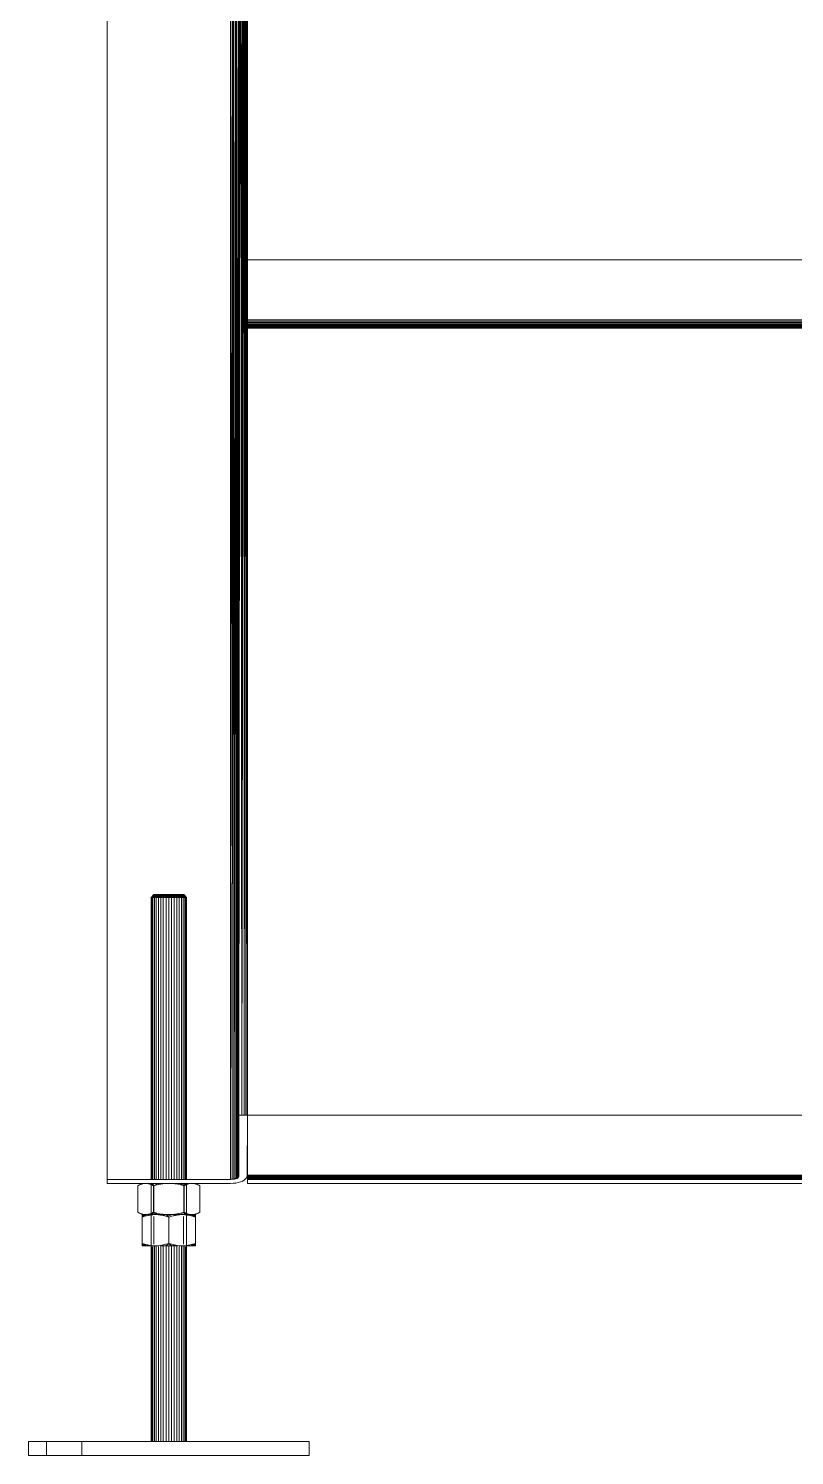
# Model space of a CAD drawing. Header units: centimetres. Extents: x -336 to 16318, y -437 to 1921.
# Drawn here: x 5108.6 to 5135.9, y 107.8 to 158.6 of the extents above; entities that cross this region are included whole.
import ezdxf

# ---------------------------------------------------------------- set-up
doc = ezdxf.new("R2010")
doc.units = ezdxf.units.CM
doc.layers.add('M-EQPM', color=7, linetype='Continuous', lineweight=9)

# ---------------------------------------------------------------- blocks, each defined once
blk = doc.blocks.new('EQ-05-028 - EQ-05-028_dwg_Agrupar_499-V65-Section 6')
at = {"layer": 'M-EQPM', "color": 136, "true_color": 0x007f7f}
for p, q in [((5115.928, 181.035), (5115.834, 117.601)), ((5115.834, 181.035), (5115.834, 117.601)), ((5115.928, 181.035), (5115.893, 117.604)), ((5115.928, 181.035), (5115.95, 117.613)), ((5116.02, 181.035), (5115.95, 117.613)), ((5116.02, 181.035), (5116.002, 117.627)), ((5116.02, 181.035), (5116.046, 117.644)), ((5116.02, 181.035), (5116.083, 117.666)), ((5116.02, 181.035), (5116.111, 117.691)), ((5116.02, 181.035), (5116.128, 117.719)), ((5116.02, 181.035), (5116.13, 119.895)), ((5116.134, 119.895), (5116.107, 181.035)), ((5116.134, 181.035), (5116.134, 119.895)), ((5116.134, 119.895), (5116.187, 181.035)), ((5116.236, 119.895), (5116.187, 181.035)), ((5116.236, 119.895), (5116.32, 181.035)), ((5116.236, 119.895), (5116.258, 181.035)), ((5116.32, 119.895), (5116.32, 181.035)), ((5116.32, 119.895), (5116.369, 181.035)), ((5116.421, 119.895), (5116.369, 181.035)), ((5116.382, 119.895), (5116.369, 181.035)), ((5116.421, 119.895), (5116.405, 181.035)), ((5116.432, 150.391), (5116.405, 181.035)), ((5116.434, 150.391), (5116.427, 181.035)), ((5116.434, 150.391), (5116.427, 181.035)), ((5111.434, 179.571), (5111.434, 117.601)), ((5111.434, 117.601), (5111.434, 179.571)), ((5116.434, 148.098), (5116.434, 170.708)), ((5116.434, 170.404), (5116.434, 150.391)), ((5116.434, 170.404), (5116.434, 150.391)), ((5155.434, 150.391), (5116.434, 150.391)), ((5116.434, 148.244), (5116.434, 150.391)), ((5116.434, 148.199), (5116.434, 148.244)), ((5155.434, 148.244), (5116.434, 148.244)), ((5116.434, 148.154), (5116.434, 148.199)), ((5155.434, 148.199), (5116.434, 148.199)), ((5116.434, 148.112), (5116.434, 148.154)), ((5155.434, 148.154), (5116.434, 148.154)), ((5116.434, 148.126), (5116.434, 148.141)), ((5116.434, 148.114), (5116.434, 148.126)), ((5116.434, 148.105), (5116.434, 148.114)), ((5116.434, 148.072), (5116.434, 148.112)), ((5155.434, 148.112), (5116.434, 148.112)), ((5116.434, 148.1), (5116.434, 148.105)), ((5116.434, 148.098), (5116.434, 148.1)), ((5155.434, 148.098), (5116.434, 148.098)), ((5116.434, 148.098), (5116.434, 147.952)), ((5116.434, 148.037), (5116.434, 148.072)), ((5155.434, 148.072), (5116.434, 148.072)), ((5116.421, 119.895), (5116.434, 147.952)), ((5116.421, 119.895), (5116.434, 147.952)), ((5116.434, 148.008), (5116.434, 148.037)), ((5155.434, 148.037), (5116.434, 148.037)), ((5116.434, 147.984), (5116.434, 148.008)), ((5155.434, 148.008), (5116.434, 148.008)), ((5116.434, 147.966), (5116.434, 147.984)), ((5155.434, 147.984), (5116.434, 147.984)), ((5116.434, 147.955), (5116.434, 147.966)), ((5155.434, 147.966), (5116.434, 147.966)), ((5116.434, 147.955), (5116.434, 147.952)), ((5155.434, 147.955), (5116.434, 147.955)), ((5155.434, 147.952), (5116.434, 147.952)), ((5116.434, 119.895), (5116.434, 147.952)), ((5116.434, 119.895), (5116.434, 147.952)), ((5116.434, 147.952), (5116.434, 119.895)), ((5116.134, 119.895), (5116.434, 119.895)), ((5116.134, 119.895), (5116.134, 117.748)), ((5116.434, 119.895), (5116.134, 119.895)), ((5155.434, 119.895), (5116.434, 119.895)), ((5116.434, 119.895), (5116.434, 117.748)), ((5116.434, 119.895), (5116.434, 117.748)), ((5155.434, 119.895), (5116.434, 119.895)), ((5116.434, 119.895), (5116.434, 117.748)), ((5111.434, 117.601), (5111.434, 117.455)), ((5111.434, 117.601), (5115.834, 117.601)), ((5115.834, 117.601), (5111.434, 117.601)), ((5111.434, 117.455), (5111.434, 117.601)), ((5115.834, 117.601), (5115.927, 117.609)), ((5115.834, 117.601), (5115.893, 117.604)), ((5115.834, 117.601), (5115.881, 117.603)), ((5115.834, 117.601), (5115.881, 117.603)), ((5115.834, 117.603), (5115.834, 117.601)), ((5115.927, 117.609), (5115.881, 117.603)), ((5115.893, 117.604), (5115.97, 117.617)), ((5115.893, 117.604), (5115.95, 117.613)), ((5115.893, 117.604), (5115.927, 117.609)), ((5115.97, 117.617), (5115.927, 117.609)), ((5115.95, 117.613), (5116.002, 117.627)), ((5115.95, 117.613), (5115.97, 117.617)), ((5116.011, 117.629), (5115.97, 117.617)), ((5116.002, 117.627), (5115.97, 117.617)), ((5116.002, 117.627), (5116.046, 117.644)), ((5116.002, 117.627), (5116.046, 117.644)), ((5116.002, 117.627), (5116.011, 117.629)), ((5116.046, 117.644), (5116.011, 117.629)), ((5116.046, 117.644), (5116.102, 117.681)), ((5116.046, 117.644), (5116.083, 117.666)), ((5116.046, 117.644), (5116.077, 117.662)), ((5116.077, 117.662), (5116.046, 117.644)), ((5116.102, 117.681), (5116.077, 117.662)), ((5116.083, 117.666), (5116.12, 117.703)), ((5116.083, 117.666), (5116.111, 117.691)), ((5116.083, 117.666), (5116.102, 117.681)), ((5116.12, 117.703), (5116.102, 117.681)), ((5116.111, 117.691), (5116.128, 117.719)), ((5116.111, 117.691), (5116.12, 117.703)), ((5116.131, 117.725), (5116.12, 117.703)), ((5116.12, 117.703), (5116.131, 117.725)), ((5116.128, 117.719), (5116.12, 117.703)), ((5116.131, 117.725), (5116.134, 117.748)), ((5116.134, 117.725), (5116.134, 117.748)), ((5116.258, 117.541), (5116.187, 117.511)), ((5116.258, 117.541), (5116.187, 117.511)), ((5116.32, 117.576), (5116.258, 117.541)), ((5116.258, 117.541), (5116.32, 117.576)), ((5116.369, 117.615), (5116.32, 117.576)), ((5116.369, 117.615), (5116.32, 117.576)), ((5116.405, 117.657), (5116.369, 117.615)), ((5116.369, 117.615), (5116.405, 117.657)), ((5116.434, 117.748), (5116.405, 117.657)), ((5116.427, 117.702), (5116.405, 117.657)), ((5116.427, 117.702), (5116.405, 117.657)), ((5116.434, 117.748), (5116.415, 117.689)), ((5116.434, 117.748), (5116.427, 117.702)), ((5116.434, 117.748), (5116.427, 117.702)), ((5116.427, 117.721), (5116.427, 117.748)), ((5116.434, 117.725), (5116.434, 117.748)), ((5155.434, 117.748), (5116.434, 117.748)), ((5116.434, 117.657), (5116.434, 117.748)), ((5116.434, 117.703), (5116.434, 117.725)), ((5155.434, 117.725), (5116.434, 117.725)), ((5116.434, 117.681), (5116.434, 117.703)), ((5155.434, 117.703), (5116.434, 117.703)), ((5116.434, 117.662), (5116.434, 117.681)), ((5155.434, 117.681), (5116.434, 117.681)), ((5116.434, 117.644), (5116.434, 117.662)), ((5155.434, 117.662), (5116.434, 117.662)), ((5116.434, 117.629), (5116.434, 117.644)), ((5155.434, 117.644), (5116.434, 117.644)), ((5116.434, 117.617), (5116.434, 117.629)), ((5155.434, 117.629), (5116.434, 117.629)), ((5116.434, 117.609), (5116.434, 117.617)), ((5155.434, 117.617), (5116.434, 117.617)), ((5116.434, 117.603), (5116.434, 117.609)), ((5155.434, 117.609), (5116.434, 117.609)), ((5116.434, 117.601), (5116.434, 117.603)), ((5116.434, 117.603), (5116.434, 117.601)), ((5155.434, 117.601), (5116.434, 117.601)), ((5116.434, 117.455), (5116.434, 117.601)), ((5155.434, 117.601), (5116.434, 117.601)), ((5111.434, 117.455), (5115.834, 117.455)), ((5115.834, 117.455), (5111.434, 117.455)), ((5115.928, 117.459), (5115.834, 117.455)), ((5115.834, 117.455), (5115.928, 117.459)), ((5116.02, 117.469), (5115.928, 117.459)), ((5116.02, 117.469), (5115.928, 117.459)), ((5116.107, 117.487), (5116.02, 117.469)), ((5116.187, 117.511), (5116.107, 117.487)), ((5155.434, 117.455), (5116.434, 117.455))]:
    blk.add_line(p, q, dxfattribs=at)
at = {"layer": 'M-EQPM', "color": 136, "true_color": 0x007f7f, "flags": 128}
for points in [[(5111.434, 117.601), (5111.434, 179.571), (5114.434, 181.035), (5115.834, 181.035), (5115.928, 181.035), (5115.95, 117.613), (5116.002, 117.627), (5116.02, 181.035), (5115.95, 117.613), (5116.02, 181.035), (5116.107, 181.035), (5116.187, 181.035), (5116.236, 119.895), (5116.258, 181.035), (5116.236, 119.895), (5116.32, 181.035), (5116.236, 119.895)], [(5116.128, 117.719), (5116.02, 181.035), (5116.128, 117.719), (5116.111, 117.691), (5116.02, 181.035), (5116.111, 117.691), (5116.083, 117.666), (5116.02, 181.035), (5116.083, 117.666), (5116.046, 117.644), (5116.02, 181.035), (5116.046, 117.644), (5116.002, 117.627), (5116.02, 181.035), (5115.928, 181.035), (5115.95, 117.613), (5115.893, 117.604), (5115.928, 181.035), (5115.893, 117.604), (5115.834, 117.601), (5115.928, 181.035), (5115.834, 117.601), (5115.834, 181.035), (5115.834, 117.601)], [(5116.32, 119.895), (5116.32, 181.035), (5116.258, 181.035), (5116.187, 181.035), (5116.236, 119.895)], [(5116.32, 119.895), (5116.32, 181.035), (5116.369, 181.035), (5116.32, 119.895), (5116.369, 181.035), (5116.382, 119.895)], [(5116.434, 150.391), (5116.427, 181.035), (5116.405, 181.035), (5116.369, 181.035), (5116.382, 119.895)], [(5116.421, 119.895), (5116.369, 181.035), (5116.421, 119.895), (5116.405, 181.035), (5116.432, 150.391)], [(5116.434, 147.952), (5116.421, 119.895), (5116.405, 181.035), (5116.432, 150.391)], [(5116.434, 150.391), (5116.434, 148.244), (5116.434, 148.199), (5116.434, 148.154), (5116.434, 148.112), (5116.434, 148.072), (5116.434, 148.037), (5116.434, 148.008), (5116.434, 147.984), (5116.434, 147.966), (5116.434, 147.955), (5116.434, 147.952)], [(5116.434, 150.391), (5155.434, 150.391), (5155.434, 148.244), (5116.434, 148.244), (5116.434, 148.199), (5116.434, 148.154), (5155.434, 148.154), (5155.434, 148.199), (5116.434, 148.199), (5155.434, 148.199)], [(5155.434, 148.199), (5155.434, 148.244), (5116.434, 148.244), (5116.434, 150.391), (5155.434, 150.391)], [(5116.434, 147.952), (5116.434, 147.955), (5116.434, 147.966), (5155.434, 147.966), (5155.434, 147.955)], [(5155.434, 147.955), (5116.434, 147.955), (5155.434, 147.955), (5155.434, 147.952)], [(5115.834, 117.601), (5115.834, 117.609), (5115.881, 117.603), (5115.881, 117.601), (5115.881, 117.609), (5115.881, 117.604), (5115.881, 117.609), (5115.97, 117.617), (5115.97, 117.604), (5115.95, 117.613), (5115.95, 117.617), (5116.011, 117.629), (5116.046, 117.644), (5116.077, 117.662), (5116.102, 117.681), (5116.12, 117.703), (5116.131, 117.725), (5116.134, 117.748), (5116.134, 119.895), (5116.134, 117.748)], [(5116.434, 117.748), (5116.427, 117.702), (5116.434, 117.748), (5116.434, 119.895), (5116.134, 119.895)], [(5116.405, 117.657), (5116.427, 117.702), (5116.427, 117.748), (5116.434, 119.895)], [(5155.434, 117.748), (5116.434, 117.748), (5116.434, 119.895), (5155.434, 119.895)], [(5155.434, 117.748), (5155.434, 119.895), (5155.434, 117.748), (5155.434, 117.725), (5155.434, 117.703), (5116.434, 117.703), (5116.434, 117.681), (5155.434, 117.681), (5116.434, 117.681), (5116.434, 117.662), (5155.434, 117.662), (5116.434, 117.662), (5116.434, 117.644), (5155.434, 117.644), (5155.434, 117.629), (5155.434, 117.617), (5116.434, 117.617), (5116.434, 117.609), (5155.434, 117.609), (5155.434, 117.603)], [(5116.405, 117.657), (5116.369, 117.615), (5116.32, 117.576), (5116.258, 117.541), (5116.187, 117.511), (5116.107, 117.487), (5116.02, 117.469), (5115.928, 117.459), (5115.834, 117.455), (5111.434, 117.455), (5111.434, 117.601), (5115.834, 117.601)], [(5116.077, 117.644), (5116.077, 117.627), (5115.95, 117.613), (5115.95, 117.617), (5115.95, 117.604), (5115.834, 117.601)], [(5116.046, 117.644), (5116.002, 117.627), (5116.002, 117.617), (5116.011, 117.629), (5116.011, 117.627), (5116.011, 117.644), (5116.011, 117.629), (5116.011, 117.627), (5116.011, 117.617), (5115.927, 117.609), (5115.881, 117.603), (5115.834, 117.601)], [(5116.134, 117.691), (5116.083, 117.666), (5116.083, 117.703), (5116.102, 117.681), (5116.102, 117.666), (5116.046, 117.644)], [(5116.046, 117.644), (5116.077, 117.662), (5116.077, 117.644), (5116.077, 117.681), (5116.077, 117.662), (5116.077, 117.644)], [(5116.128, 117.719), (5116.128, 117.725), (5116.12, 117.703), (5116.12, 117.719), (5116.111, 117.691), (5116.111, 117.703), (5116.111, 117.666), (5116.111, 117.681), (5116.111, 117.644)], [(5116.434, 117.601), (5116.434, 117.603), (5116.434, 117.609), (5116.434, 117.617), (5116.434, 117.629), (5116.434, 117.644), (5116.434, 117.662), (5116.434, 117.681), (5116.434, 117.703), (5116.434, 117.725), (5116.434, 117.748)], [(5116.434, 117.603), (5116.434, 117.609), (5155.434, 117.609), (5155.434, 117.617), (5116.434, 117.617), (5116.434, 117.629), (5155.434, 117.629), (5116.434, 117.629), (5116.434, 117.644), (5155.434, 117.644), (5155.434, 117.662), (5155.434, 117.681), (5155.434, 117.703), (5116.434, 117.703), (5116.434, 117.725), (5155.434, 117.725), (5116.434, 117.725), (5116.434, 117.748), (5155.434, 117.748)], [(5116.434, 117.455), (5155.434, 117.455), (5116.434, 117.455), (5116.434, 117.601)], [(5116.434, 117.455), (5116.434, 117.601), (5155.434, 117.601), (5155.434, 117.455)], [(5116.02, 117.469), (5116.107, 117.487), (5116.187, 117.511)]]:
    blk.add_lwpolyline(points, dxfattribs=at)
for points in [[(5116.13, 119.895), (5116.02, 181.035)], [(5116.134, 119.895), (5116.187, 181.035), (5116.134, 119.895), (5116.107, 181.035)], [(5155.434, 148.154), (5155.434, 148.112), (5116.434, 148.112), (5116.434, 148.154)], [(5155.434, 148.072), (5116.434, 148.072), (5155.434, 148.072), (5155.434, 148.037), (5116.434, 148.037), (5116.434, 148.072), (5116.434, 148.112), (5155.434, 148.112)], [(5155.434, 148.008), (5116.434, 148.008), (5155.434, 148.008), (5155.434, 147.984), (5116.434, 147.984), (5116.434, 148.008), (5116.434, 148.037), (5155.434, 148.037)], [(5155.434, 147.984), (5155.434, 147.966), (5116.434, 147.966), (5116.434, 147.984)]]:
    blk.add_lwpolyline(points, close=True, dxfattribs=at)
blk = doc.blocks.new('EQ-05-028 - EQ-05-028_dwg_Agrupar_724-1577056-Section 6')
at = {"layer": 'M-EQPM', "color": 136, "true_color": 0x007f7f}
for p, q in [((5468.435, 127.755), (5468.328, 127.655)), ((5468.328, 127.655), (5468.428, 127.755)), ((5468.454, 127.755), (5468.336, 127.655)), ((5468.336, 127.655), (5468.435, 127.755)), ((5468.428, 127.755), (5468.336, 127.655)), ((5468.336, 127.655), (5468.435, 127.755)), ((5468.487, 127.755), (5468.359, 127.655)), ((5468.359, 127.655), (5468.454, 127.755)), ((5468.435, 127.755), (5468.359, 127.655)), ((5468.359, 127.655), (5468.454, 127.755)), ((5468.53, 127.755), (5468.397, 127.655)), ((5468.397, 127.655), (5468.487, 127.755)), ((5468.454, 127.755), (5468.397, 127.655)), ((5468.397, 127.655), (5468.487, 127.755)), ((5468.435, 127.755), (5468.428, 127.755)), ((5468.428, 127.755), (5468.435, 127.755)), ((5468.454, 127.755), (5468.435, 127.755)), ((5468.435, 127.755), (5468.454, 127.755)), ((5468.585, 127.755), (5468.45, 127.655)), ((5468.45, 127.655), (5468.53, 127.755)), ((5468.487, 127.755), (5468.45, 127.655)), ((5468.45, 127.655), (5468.53, 127.755)), ((5468.487, 127.755), (5468.454, 127.755)), ((5468.454, 127.755), (5468.487, 127.755)), ((5468.53, 127.755), (5468.487, 127.755)), ((5468.487, 127.755), (5468.53, 127.755)), ((5468.649, 127.755), (5468.514, 127.655)), ((5468.514, 127.655), (5468.585, 127.755)), ((5468.53, 127.755), (5468.514, 127.655)), ((5468.514, 127.655), (5468.585, 127.755)), ((5468.585, 127.755), (5468.53, 127.755)), ((5468.53, 127.755), (5468.585, 127.755)), ((5468.649, 127.755), (5468.585, 127.755)), ((5468.585, 127.755), (5468.59, 127.655)), ((5468.585, 127.755), (5468.649, 127.755)), ((5468.72, 127.755), (5468.59, 127.655)), ((5468.59, 127.655), (5468.649, 127.755)), ((5468.59, 127.655), (5468.649, 127.755)), ((5468.72, 127.755), (5468.649, 127.755)), ((5468.649, 127.755), (5468.675, 127.655)), ((5468.649, 127.755), (5468.72, 127.755)), ((5468.798, 127.755), (5468.675, 127.655)), ((5468.675, 127.655), (5468.72, 127.755)), ((5468.675, 127.655), (5468.72, 127.755)), ((5468.798, 127.755), (5468.72, 127.755)), ((5468.72, 127.755), (5468.767, 127.655)), ((5468.72, 127.755), (5468.798, 127.755)), ((5468.88, 127.755), (5468.767, 127.655)), ((5468.767, 127.655), (5468.798, 127.755)), ((5468.767, 127.655), (5468.798, 127.755)), ((5468.88, 127.755), (5468.798, 127.755)), ((5468.798, 127.755), (5468.864, 127.655)), ((5468.798, 127.755), (5468.88, 127.755)), ((5468.963, 127.755), (5468.864, 127.655)), ((5468.864, 127.655), (5468.88, 127.755)), ((5468.864, 127.655), (5468.88, 127.755)), ((5468.963, 127.755), (5468.88, 127.755)), ((5468.963, 127.655), (5468.88, 127.755)), ((5468.88, 127.755), (5468.963, 127.755)), ((5469.047, 127.755), (5468.963, 127.655)), ((5469.047, 127.755), (5468.963, 127.755)), ((5468.963, 127.655), (5468.963, 127.755)), ((5468.963, 127.655), (5468.963, 127.755)), ((5469.063, 127.655), (5468.963, 127.755)), ((5468.963, 127.755), (5469.047, 127.755)), ((5469.063, 127.655), (5469.047, 127.755)), ((5469.129, 127.755), (5469.047, 127.755)), ((5469.063, 127.655), (5469.047, 127.755)), ((5469.047, 127.755), (5469.159, 127.655)), ((5469.047, 127.755), (5469.129, 127.755)), ((5469.063, 127.655), (5469.129, 127.755)), ((5469.159, 127.655), (5469.129, 127.755)), ((5469.206, 127.755), (5469.129, 127.755)), ((5469.159, 127.655), (5469.129, 127.755)), ((5469.129, 127.755), (5469.252, 127.655)), ((5469.129, 127.755), (5469.206, 127.755)), ((5469.159, 127.655), (5469.206, 127.755)), ((5469.252, 127.655), (5469.206, 127.755)), ((5469.278, 127.755), (5469.206, 127.755)), ((5469.252, 127.655), (5469.206, 127.755)), ((5469.206, 127.755), (5469.336, 127.655)), ((5469.206, 127.755), (5469.278, 127.755)), ((5469.252, 127.655), (5469.278, 127.755)), ((5469.336, 127.655), (5469.278, 127.755)), ((5469.342, 127.755), (5469.278, 127.755)), ((5469.336, 127.655), (5469.278, 127.755)), ((5469.278, 127.755), (5469.412, 127.655)), ((5469.278, 127.755), (5469.492, 127.755)), ((5469.336, 127.655), (5469.342, 127.755)), ((5469.412, 127.655), (5469.342, 127.755)), ((5469.396, 127.755), (5469.342, 127.755)), ((5469.412, 127.655), (5469.342, 127.755)), ((5469.477, 127.655), (5469.342, 127.755)), ((5469.342, 127.755), (5469.412, 127.655)), ((5469.396, 127.755), (5469.342, 127.755)), ((5469.477, 127.655), (5469.396, 127.755)), ((5469.412, 127.655), (5469.396, 127.755)), ((5469.396, 127.755), (5469.492, 127.755)), ((5469.477, 127.655), (5469.396, 127.755)), ((5469.529, 127.655), (5469.396, 127.755)), ((5469.396, 127.755), (5469.477, 127.655)), ((5469.529, 127.655), (5469.44, 127.755)), ((5469.477, 127.655), (5469.44, 127.755)), ((5469.529, 127.655), (5469.44, 127.755)), ((5469.567, 127.655), (5469.44, 127.755)), ((5469.44, 127.755), (5469.529, 127.655)), ((5469.567, 127.655), (5469.472, 127.755)), ((5469.529, 127.655), (5469.472, 127.755)), ((5469.567, 127.655), (5469.472, 127.755)), ((5469.59, 127.655), (5469.472, 127.755)), ((5469.472, 127.755), (5469.567, 127.655)), ((5469.59, 127.655), (5469.492, 127.755)), ((5469.598, 127.655), (5469.492, 127.755)), ((5469.567, 127.655), (5469.492, 127.755)), ((5469.59, 127.655), (5469.492, 127.755)), ((5469.492, 127.755), (5469.59, 127.655)), ((5469.498, 127.755), (5469.59, 127.655)), ((5469.498, 127.755), (5469.598, 127.655)), ((5468.328, 127.655), (5468.328, 117.601)), ((5468.336, 127.655), (5468.328, 127.655)), ((5468.328, 127.655), (5468.336, 127.655)), ((5468.328, 127.655), (5468.328, 117.601)), ((5468.359, 127.655), (5468.336, 127.655)), ((5468.336, 127.655), (5468.336, 117.601)), ((5468.397, 127.655), (5468.359, 127.655)), ((5468.359, 127.655), (5468.359, 117.601)), ((5468.45, 127.655), (5468.397, 127.655)), ((5468.397, 127.655), (5468.397, 117.601)), ((5468.514, 127.655), (5468.45, 127.655)), ((5468.45, 127.655), (5468.45, 117.601)), ((5468.59, 127.655), (5468.514, 127.655)), ((5468.514, 127.655), (5468.514, 117.601)), ((5468.675, 127.655), (5468.59, 127.655)), ((5468.59, 127.655), (5468.59, 117.601)), ((5468.767, 127.655), (5468.675, 127.655)), ((5468.675, 127.655), (5468.675, 117.601)), ((5468.864, 127.655), (5468.767, 127.655)), ((5468.767, 127.655), (5468.767, 117.601)), ((5468.963, 127.655), (5468.864, 127.655)), ((5468.864, 127.655), (5468.864, 117.601)), ((5469.063, 127.655), (5468.963, 127.655)), ((5468.963, 127.655), (5468.963, 117.601)), ((5469.159, 127.655), (5469.063, 127.655)), ((5469.063, 127.655), (5469.063, 117.601)), ((5469.252, 127.655), (5469.159, 127.655)), ((5469.159, 127.655), (5469.159, 117.601)), ((5469.336, 127.655), (5469.252, 127.655)), ((5469.252, 127.655), (5469.252, 117.601)), ((5469.412, 127.655), (5469.336, 127.655)), ((5469.336, 127.655), (5469.336, 117.601)), ((5469.477, 127.655), (5469.412, 127.655)), ((5469.412, 127.655), (5469.412, 117.601)), ((5469.529, 127.655), (5469.477, 127.655)), ((5469.477, 127.655), (5469.477, 117.601)), ((5469.567, 127.655), (5469.529, 127.655)), ((5469.529, 127.655), (5469.529, 117.601)), ((5469.59, 127.655), (5469.567, 127.655)), ((5469.567, 127.655), (5469.567, 117.601)), ((5469.59, 127.655), (5469.598, 127.655)), ((5469.59, 127.655), (5469.59, 117.601)), ((5469.598, 127.655), (5469.598, 117.601)), ((5469.598, 127.655), (5469.598, 117.601)), ((5469.598, 117.601), (5469.598, 127.655)), ((5468.328, 117.455), (5468.328, 108.255)), ((5469.598, 117.455), (5469.598, 108.255)), ((5468.328, 115.202), (5468.328, 108.255)), ((5468.328, 115.202), (5468.328, 108.255)), ((5468.336, 115.202), (5468.336, 108.255)), ((5468.336, 108.255), (5468.336, 115.202)), ((5468.336, 115.202), (5468.336, 108.255)), ((5468.359, 115.202), (5468.359, 108.255)), ((5468.359, 108.255), (5468.359, 115.202)), ((5468.359, 115.202), (5468.359, 108.255)), ((5468.397, 115.202), (5468.397, 108.255)), ((5468.397, 115.202), (5468.397, 108.255)), ((5468.397, 108.255), (5468.397, 115.202)), ((5468.45, 115.202), (5468.45, 108.255)), ((5468.45, 108.255), (5468.45, 115.202)), ((5468.45, 115.202), (5468.45, 108.255)), ((5468.514, 115.202), (5468.514, 108.255)), ((5468.514, 115.202), (5468.514, 108.255)), ((5468.514, 108.255), (5468.514, 115.202)), ((5468.59, 115.202), (5468.59, 108.255)), ((5468.59, 108.255), (5468.59, 115.202)), ((5468.59, 115.202), (5468.59, 108.255)), ((5468.675, 115.202), (5468.675, 108.255)), ((5468.675, 108.255), (5468.675, 115.202)), ((5468.675, 115.202), (5468.675, 108.255)), ((5468.767, 115.202), (5468.767, 108.255)), ((5468.767, 115.202), (5468.767, 108.255)), ((5468.767, 108.255), (5468.767, 115.202)), ((5468.864, 115.202), (5468.864, 108.255)), ((5468.864, 108.255), (5468.864, 115.202)), ((5468.864, 115.202), (5468.864, 108.255)), ((5468.963, 115.202), (5468.963, 108.255)), ((5468.963, 115.202), (5468.963, 108.255)), ((5468.963, 108.255), (5468.963, 115.202)), ((5469.063, 115.202), (5469.063, 108.255)), ((5469.063, 108.255), (5469.063, 115.202)), ((5469.063, 115.202), (5469.063, 108.255)), ((5469.159, 115.202), (5469.159, 108.255)), ((5469.159, 108.255), (5469.159, 115.202)), ((5469.159, 115.202), (5469.159, 108.255)), ((5469.252, 115.202), (5469.252, 108.255)), ((5469.252, 115.202), (5469.252, 108.255)), ((5469.252, 108.255), (5469.252, 115.202)), ((5469.336, 115.202), (5469.336, 108.255)), ((5469.336, 108.255), (5469.336, 115.202)), ((5469.336, 115.202), (5469.336, 108.255)), ((5469.412, 115.202), (5469.412, 108.255)), ((5469.412, 115.202), (5469.412, 108.255)), ((5469.412, 108.255), (5469.412, 115.202)), ((5469.477, 115.202), (5469.477, 108.255)), ((5469.477, 108.255), (5469.477, 115.202)), ((5469.477, 115.202), (5469.477, 108.255)), ((5469.529, 115.202), (5469.529, 108.255)), ((5469.529, 108.255), (5469.529, 115.202)), ((5469.529, 115.202), (5469.529, 108.255)), ((5469.567, 115.202), (5469.567, 108.255)), ((5469.567, 115.202), (5469.567, 108.255)), ((5469.567, 108.255), (5469.567, 115.202)), ((5469.59, 115.202), (5469.59, 108.255)), ((5469.59, 108.255), (5469.59, 115.202)), ((5469.59, 115.202), (5469.59, 108.255)), ((5469.598, 115.202), (5469.598, 108.255)), ((5469.598, 108.255), (5469.598, 115.202))]:
    blk.add_line(p, q, dxfattribs=at)
at = {"layer": 'M-EQPM', "color": 136, "true_color": 0x007f7f, "flags": 128}
for points in [[(5468.328, 127.655), (5468.336, 127.655), (5468.359, 127.655), (5468.397, 127.655), (5468.45, 127.655), (5468.514, 127.655), (5468.59, 127.655), (5468.675, 127.655), (5468.767, 127.655), (5468.864, 127.655), (5468.963, 127.655), (5469.063, 127.655), (5469.159, 127.655), (5469.252, 127.655), (5469.336, 127.655), (5469.412, 127.655), (5469.477, 127.655), (5469.529, 127.655), (5469.567, 127.655), (5469.59, 127.655), (5469.598, 127.655), (5469.498, 127.755)], [(5468.435, 127.755), (5468.428, 127.755), (5468.328, 127.655), (5468.328, 117.601)], [(5468.428, 127.755), (5468.435, 127.755), (5468.336, 127.655), (5468.359, 127.655)], [(5468.454, 127.755), (5468.435, 127.755), (5468.336, 127.655)], [(5468.435, 127.755), (5468.454, 127.755), (5468.359, 127.655), (5468.397, 127.655)], [(5468.487, 127.755), (5468.454, 127.755), (5468.359, 127.655)], [(5468.454, 127.755), (5468.487, 127.755), (5468.397, 127.655), (5468.397, 117.601)], [(5468.53, 127.755), (5468.487, 127.755), (5468.397, 127.655)], [(5468.487, 127.755), (5468.53, 127.755), (5468.45, 127.655), (5468.514, 127.655)], [(5468.585, 127.755), (5468.53, 127.755), (5468.45, 127.655)], [(5468.53, 127.755), (5468.585, 127.755), (5468.514, 127.655), (5468.514, 117.601)], [(5468.649, 127.755), (5468.585, 127.755), (5468.514, 127.655)], [(5468.585, 127.755), (5468.649, 127.755), (5468.59, 127.655), (5468.675, 127.655)], [(5468.72, 127.755), (5468.649, 127.755), (5468.59, 127.655)], [(5468.649, 127.755), (5468.72, 127.755), (5468.675, 127.655), (5468.767, 127.655)], [(5468.798, 127.755), (5468.72, 127.755), (5468.675, 127.655)], [(5468.72, 127.755), (5468.798, 127.755), (5468.767, 127.655), (5468.767, 117.601)], [(5468.88, 127.755), (5468.798, 127.755), (5468.767, 127.655)], [(5468.798, 127.755), (5468.88, 127.755), (5468.864, 127.655), (5468.963, 127.655)], [(5468.963, 127.755), (5468.88, 127.755), (5468.864, 127.655)], [(5468.88, 127.755), (5468.963, 127.755), (5468.963, 127.655), (5468.963, 117.601)], [(5468.963, 127.755), (5469.047, 127.755), (5469.063, 127.655), (5469.159, 127.655)], [(5469.047, 127.755), (5468.963, 127.755), (5468.963, 127.655)], [(5469.047, 127.755), (5469.129, 127.755), (5469.159, 127.655), (5469.252, 127.655)], [(5469.129, 127.755), (5469.047, 127.755), (5469.063, 127.655)], [(5469.129, 127.755), (5469.206, 127.755), (5469.252, 127.655), (5469.252, 117.601)], [(5469.206, 127.755), (5469.129, 127.755), (5469.159, 127.655)], [(5469.206, 127.755), (5469.278, 127.755), (5469.336, 127.655), (5469.412, 127.655)], [(5469.278, 127.755), (5469.206, 127.755), (5469.252, 127.655)], [(5469.336, 127.655), (5469.278, 127.755), (5469.342, 127.755), (5469.396, 127.755), (5469.44, 127.755), (5469.472, 127.755), (5469.492, 127.755), (5469.498, 127.755), (5469.492, 127.755), (5469.472, 127.755), (5469.44, 127.755), (5469.396, 127.755), (5469.477, 127.655), (5469.529, 127.655)], [(5469.278, 127.755), (5469.342, 127.755), (5469.412, 127.655), (5469.412, 117.601)], [(5469.44, 127.755), (5469.529, 127.655), (5469.567, 127.655)], [(5469.472, 127.755), (5469.567, 127.655), (5469.567, 117.601)], [(5469.492, 127.755), (5469.59, 127.655), (5469.598, 127.655)], [(5468.397, 117.601), (5468.397, 127.655), (5468.45, 127.655)], [(5468.514, 117.601), (5468.514, 127.655), (5468.59, 127.655)], [(5468.767, 117.601), (5468.767, 127.655), (5468.864, 127.655)], [(5468.963, 117.601), (5468.963, 127.655), (5469.063, 127.655)], [(5469.252, 117.601), (5469.252, 127.655), (5469.336, 127.655)], [(5469.412, 117.601), (5469.412, 127.655), (5469.477, 127.655)], [(5469.567, 117.601), (5469.567, 127.655), (5469.59, 127.655)]]:
    blk.add_lwpolyline(points, dxfattribs=at)
for points in [[(5468.336, 117.601), (5468.336, 127.655)], [(5468.359, 117.601), (5468.359, 127.655)], [(5468.45, 117.601), (5468.45, 127.655)], [(5468.59, 117.601), (5468.59, 127.655)], [(5468.675, 117.601), (5468.675, 127.655)], [(5468.864, 117.601), (5468.864, 127.655)], [(5469.063, 117.601), (5469.063, 127.655)], [(5469.159, 117.601), (5469.159, 127.655)], [(5469.336, 117.601), (5469.336, 127.655)], [(5469.477, 117.601), (5469.477, 127.655)], [(5469.529, 117.601), (5469.529, 127.655)], [(5469.59, 117.601), (5469.59, 127.655)]]:
    blk.add_lwpolyline(points, close=True, dxfattribs=at)
blk = doc.blocks.new('EQ-05-028 - EQ-05-028_dwg_Agrupar_725-V66-Section 6')
at = {"layer": 'M-EQPM', "color": 136, "true_color": 0x007f7f}
for p, q in [((5112.687, 117.455), (5112.534, 117.37)), ((5112.682, 117.455), (5112.534, 117.37)), ((5112.534, 117.37), (5112.594, 117.401)), ((5112.534, 117.37), (5112.594, 117.401)), ((5112.534, 117.37), (5112.534, 116.428)), ((5112.682, 117.455), (5112.594, 117.401)), ((5112.594, 117.401), (5112.704, 117.442)), ((5112.594, 117.401), (5112.65, 117.425)), ((5112.65, 117.425), (5112.594, 117.401)), ((5112.65, 117.425), (5112.704, 117.442)), ((5112.687, 117.455), (5112.682, 117.455)), ((5112.704, 117.442), (5112.757, 117.452)), ((5112.704, 117.442), (5112.757, 117.452)), ((5112.704, 117.442), (5112.757, 117.452)), ((5112.915, 117.442), (5112.862, 117.452)), ((5112.915, 117.442), (5112.862, 117.452)), ((5112.915, 117.442), (5112.862, 117.452)), ((5112.969, 117.425), (5112.915, 117.442)), ((5113.025, 117.401), (5112.915, 117.442)), ((5113.025, 117.401), (5112.969, 117.425)), ((5112.969, 117.425), (5113.025, 117.401)), ((5113.084, 117.37), (5113.025, 117.401)), ((5113.074, 117.455), (5113.084, 117.37)), ((5113.247, 117.455), (5113.084, 117.37)), ((5113.084, 117.37), (5113.247, 117.455)), ((5113.084, 117.37), (5113.203, 117.401)), ((5113.203, 117.401), (5113.084, 117.37)), ((5113.084, 117.37), (5113.084, 116.428)), ((5113.105, 116.404), (5113.105, 117.394)), ((5113.203, 117.401), (5113.423, 117.442)), ((5113.203, 117.401), (5113.315, 117.425)), ((5113.423, 117.442), (5113.529, 117.452)), ((5113.529, 117.452), (5113.423, 117.442)), ((5113.74, 117.452), (5113.846, 117.442)), ((5113.846, 117.442), (5113.74, 117.452)), ((5113.846, 117.442), (5113.954, 117.425)), ((5113.846, 117.442), (5113.954, 117.425)), ((5113.954, 117.425), (5114.066, 117.401)), ((5113.954, 117.425), (5114.066, 117.401)), ((5114.022, 117.455), (5114.184, 117.37)), ((5114.022, 117.455), (5114.243, 117.401)), ((5114.184, 117.37), (5114.066, 117.401)), ((5114.184, 117.37), (5114.066, 117.401)), ((5114.164, 116.404), (5114.164, 117.394)), ((5114.184, 117.37), (5114.243, 117.401)), ((5114.184, 117.37), (5114.184, 116.428)), ((5114.194, 117.455), (5114.243, 117.401)), ((5114.243, 117.401), (5114.353, 117.442)), ((5114.243, 117.401), (5114.299, 117.425)), ((5114.342, 117.455), (5114.299, 117.425)), ((5114.299, 117.425), (5114.353, 117.442)), ((5114.353, 117.442), (5114.406, 117.452)), ((5114.353, 117.442), (5114.406, 117.452)), ((5114.353, 117.442), (5114.406, 117.452)), ((5114.565, 117.442), (5114.512, 117.452)), ((5114.565, 117.442), (5114.512, 117.452)), ((5114.565, 117.442), (5114.512, 117.452)), ((5114.675, 117.401), (5114.565, 117.442)), ((5114.619, 117.425), (5114.565, 117.442)), ((5114.582, 117.455), (5114.675, 117.401)), ((5114.582, 117.455), (5114.734, 117.37)), ((5114.582, 117.455), (5114.675, 117.401)), ((5114.675, 117.401), (5114.619, 117.425)), ((5114.734, 117.37), (5114.675, 117.401)), ((5114.734, 117.37), (5114.675, 117.401)), ((5114.734, 117.37), (5114.734, 116.428)), ((5112.687, 116.342), (5112.534, 116.428)), ((5112.534, 116.428), (5112.594, 116.396)), ((5112.682, 116.342), (5112.534, 116.428)), ((5112.534, 116.428), (5112.594, 116.396)), ((5112.682, 116.342), (5112.594, 116.396)), ((5112.594, 116.396), (5112.704, 116.356)), ((5112.65, 116.373), (5112.594, 116.396)), ((5112.704, 116.356), (5112.65, 116.373)), ((5112.687, 116.342), (5112.682, 116.342)), ((5112.682, 116.342), (5112.687, 116.342)), ((5112.728, 116.342), (5112.687, 116.342)), ((5112.687, 116.342), (5112.728, 116.342)), ((5112.757, 116.346), (5112.704, 116.356)), ((5112.757, 116.346), (5112.704, 116.356)), ((5112.809, 116.342), (5112.728, 116.342)), ((5112.728, 116.342), (5112.809, 116.342)), ((5112.809, 116.342), (5112.757, 116.346)), ((5112.809, 116.342), (5112.757, 116.346)), ((5112.809, 116.342), (5112.862, 116.346)), ((5112.809, 116.342), (5112.862, 116.346)), ((5112.926, 116.342), (5112.809, 116.342)), ((5112.809, 116.342), (5112.926, 116.342)), ((5112.862, 116.346), (5112.915, 116.356)), ((5112.862, 116.346), (5112.915, 116.356)), ((5113.025, 116.396), (5112.915, 116.356)), ((5112.915, 116.356), (5112.969, 116.373)), ((5113.067, 116.342), (5112.926, 116.342)), ((5112.926, 116.342), (5113.067, 116.342)), ((5112.969, 116.373), (5113.025, 116.396)), ((5113.084, 116.428), (5113.025, 116.396)), ((5113.074, 116.342), (5113.025, 116.396)), ((5113.247, 116.342), (5113.025, 116.396)), ((5113.074, 116.342), (5113.247, 116.342)), ((5113.247, 116.342), (5113.084, 116.428)), ((5113.084, 116.428), (5113.203, 116.396)), ((5113.203, 116.396), (5113.084, 116.428)), ((5113.203, 116.396), (5113.315, 116.373)), ((5113.249, 116.342), (5113.436, 116.342)), ((5113.249, 116.342), (5113.436, 116.342)), ((5113.315, 116.373), (5113.423, 116.356)), ((5113.346, 116.342), (5113.438, 116.342)), ((5113.438, 116.342), (5113.346, 116.342)), ((5113.423, 116.356), (5113.529, 116.346)), ((5113.423, 116.356), (5113.529, 116.346)), ((5113.634, 116.342), (5113.529, 116.346)), ((5113.634, 116.342), (5113.74, 116.346)), ((5113.74, 116.346), (5113.846, 116.356)), ((5113.74, 116.346), (5113.846, 116.356)), ((5113.923, 116.342), (5113.831, 116.342)), ((5113.923, 116.342), (5113.831, 116.342)), ((5114.019, 116.342), (5113.832, 116.342)), ((5113.832, 116.342), (5114.019, 116.342)), ((5114.066, 116.396), (5113.846, 116.356)), ((5114.194, 116.342), (5114.022, 116.342)), ((5114.066, 116.396), (5114.184, 116.428)), ((5114.184, 116.428), (5114.066, 116.396)), ((5114.194, 116.342), (5114.066, 116.396)), ((5114.194, 116.342), (5114.184, 116.428)), ((5114.184, 116.428), (5114.243, 116.396)), ((5114.202, 116.342), (5114.342, 116.342)), ((5114.342, 116.342), (5114.202, 116.342)), ((5114.243, 116.396), (5114.353, 116.356)), ((5114.299, 116.373), (5114.243, 116.396)), ((5114.299, 116.373), (5114.243, 116.396)), ((5114.353, 116.356), (5114.299, 116.373)), ((5114.342, 116.342), (5114.459, 116.342)), ((5114.459, 116.342), (5114.342, 116.342)), ((5114.406, 116.346), (5114.353, 116.356)), ((5114.406, 116.346), (5114.353, 116.356)), ((5114.459, 116.342), (5114.406, 116.346)), ((5114.459, 116.342), (5114.406, 116.346)), ((5114.459, 116.342), (5114.512, 116.346)), ((5114.459, 116.342), (5114.512, 116.346)), ((5114.459, 116.342), (5114.54, 116.342)), ((5114.54, 116.342), (5114.459, 116.342)), ((5114.512, 116.346), (5114.565, 116.356)), ((5114.512, 116.346), (5114.565, 116.356)), ((5114.54, 116.342), (5114.582, 116.342)), ((5114.582, 116.342), (5114.54, 116.342)), ((5114.565, 116.356), (5114.675, 116.396)), ((5114.565, 116.356), (5114.619, 116.373)), ((5114.582, 116.342), (5114.734, 116.428)), ((5114.582, 116.342), (5114.734, 116.428)), ((5114.619, 116.373), (5114.675, 116.396)), ((5114.734, 116.428), (5114.675, 116.396)), ((5114.734, 116.428), (5114.675, 116.396))]:
    blk.add_line(p, q, dxfattribs=at)
at = {"layer": 'M-EQPM', "color": 136, "true_color": 0x007f7f, "flags": 128}
for points in [[(5112.594, 117.401), (5112.534, 117.37), (5112.534, 116.428), (5112.682, 116.342), (5112.594, 116.396), (5112.534, 116.428), (5112.682, 116.342), (5112.687, 116.342), (5112.534, 116.428), (5112.534, 117.37), (5112.594, 117.401), (5112.687, 117.455), (5112.534, 117.37), (5112.682, 117.455), (5112.594, 117.401), (5112.534, 117.37), (5112.682, 117.455)], [(5112.65, 117.425), (5112.704, 117.442), (5112.687, 117.455), (5112.594, 117.401), (5112.65, 117.425), (5112.687, 117.455)], [(5112.687, 117.455), (5112.65, 117.425), (5112.728, 117.455), (5112.704, 117.442), (5112.65, 117.425)], [(5112.757, 117.452), (5112.704, 117.442), (5112.728, 117.455)], [(5112.862, 117.452), (5112.915, 117.442), (5112.926, 117.455)], [(5112.969, 117.425), (5112.915, 117.442), (5113.068, 117.455)], [(5113.074, 117.455), (5112.969, 117.425), (5112.926, 117.455), (5112.915, 117.442), (5112.969, 117.425), (5113.025, 117.401)], [(5113.247, 117.455), (5113.423, 117.442), (5113.315, 117.425)], [(5114.022, 117.455), (5113.954, 117.425), (5113.832, 117.455)], [(5114.299, 117.425), (5114.353, 117.442), (5114.194, 117.455), (5114.299, 117.425), (5114.243, 117.401), (5114.022, 117.455), (5114.184, 117.37)], [(5114.184, 117.37), (5114.243, 117.401), (5114.022, 117.455)], [(5114.194, 117.455), (5114.243, 117.401), (5114.184, 117.37), (5114.184, 116.428), (5114.184, 117.37)], [(5114.342, 117.455), (5114.353, 117.442), (5114.299, 117.425), (5114.243, 117.401)], [(5114.406, 117.452), (5114.353, 117.442), (5114.342, 117.455)], [(5114.512, 117.452), (5114.565, 117.442), (5114.54, 117.455)], [(5114.675, 116.396), (5114.734, 116.428), (5114.582, 116.342), (5114.675, 116.396), (5114.734, 116.428), (5114.734, 117.37), (5114.675, 117.401), (5114.582, 117.455), (5114.619, 117.425), (5114.54, 117.455), (5114.565, 117.442), (5114.619, 117.425), (5114.675, 117.401)], [(5114.619, 117.425), (5114.565, 117.442), (5114.582, 117.455), (5114.619, 117.425), (5114.675, 117.401), (5114.582, 117.455), (5114.734, 117.37), (5114.675, 117.401), (5114.582, 117.455)], [(5114.582, 117.455), (5114.675, 117.401), (5114.734, 117.37), (5114.734, 116.428), (5114.582, 116.342), (5114.619, 116.373), (5114.675, 116.396), (5114.582, 116.342), (5114.565, 116.356), (5114.619, 116.373)], [(5112.594, 116.396), (5112.534, 116.428), (5112.594, 116.396), (5112.687, 116.342), (5112.65, 116.373), (5112.728, 116.342), (5112.704, 116.356), (5112.65, 116.373), (5112.594, 116.396)], [(5112.687, 116.342), (5112.65, 116.373), (5112.594, 116.396), (5112.687, 116.342), (5112.704, 116.356), (5112.65, 116.373)], [(5113.067, 116.342), (5112.926, 116.342), (5112.809, 116.342), (5112.728, 116.342), (5112.687, 116.342), (5112.682, 116.342), (5112.687, 116.342), (5112.728, 116.342), (5112.809, 116.342), (5112.926, 116.342), (5113.067, 116.342)], [(5112.704, 116.356), (5112.757, 116.346), (5112.728, 116.342)], [(5112.757, 116.346), (5112.704, 116.356), (5112.728, 116.342), (5112.757, 116.346), (5112.809, 116.342), (5112.862, 116.346)], [(5112.862, 116.346), (5112.915, 116.356), (5112.926, 116.342), (5112.862, 116.346), (5112.809, 116.342), (5112.757, 116.346)], [(5112.915, 116.356), (5112.862, 116.346), (5112.926, 116.342)], [(5112.969, 116.373), (5112.926, 116.342), (5112.915, 116.356), (5112.969, 116.373), (5113.025, 116.396)], [(5113.067, 116.343), (5112.915, 116.356), (5112.969, 116.373)], [(5113.084, 116.428), (5113.247, 116.342), (5113.025, 116.396), (5112.969, 116.373), (5113.074, 116.342)], [(5113.084, 116.428), (5113.025, 116.396), (5113.074, 116.342)], [(5113.247, 116.342), (5113.025, 116.396), (5113.084, 116.428)], [(5113.423, 116.356), (5113.315, 116.373), (5113.203, 116.396)], [(5113.436, 116.342), (5113.315, 116.373), (5113.247, 116.342)], [(5113.74, 116.346), (5113.634, 116.342), (5113.529, 116.346)], [(5114.019, 116.343), (5113.846, 116.356), (5113.954, 116.373)], [(5114.184, 116.428), (5114.194, 116.342), (5114.066, 116.396), (5113.954, 116.373)], [(5114.194, 116.342), (5114.066, 116.396), (5114.184, 116.428)], [(5114.342, 116.342), (5114.299, 116.373), (5114.194, 116.342), (5114.243, 116.396), (5114.184, 116.428)], [(5114.299, 116.373), (5114.353, 116.356), (5114.202, 116.343)], [(5114.202, 116.342), (5114.342, 116.342), (5114.459, 116.342), (5114.54, 116.342), (5114.582, 116.342)], [(5114.582, 116.342), (5114.54, 116.342), (5114.459, 116.342), (5114.342, 116.342), (5114.202, 116.342)], [(5114.353, 116.356), (5114.406, 116.346), (5114.342, 116.342), (5114.353, 116.356), (5114.299, 116.373), (5114.243, 116.396)], [(5114.406, 116.346), (5114.353, 116.356), (5114.342, 116.342), (5114.406, 116.346), (5114.459, 116.342), (5114.512, 116.346)], [(5114.512, 116.346), (5114.565, 116.356), (5114.54, 116.342), (5114.512, 116.346), (5114.459, 116.342), (5114.406, 116.346)], [(5114.565, 116.356), (5114.512, 116.346), (5114.54, 116.342)], [(5114.582, 116.342), (5114.619, 116.373), (5114.54, 116.342), (5114.565, 116.356), (5114.619, 116.373), (5114.675, 116.396)]]:
    blk.add_lwpolyline(points, dxfattribs=at)
blk.add_lwpolyline([(5113.084, 117.37), (5113.074, 117.455), (5113.025, 117.401), (5113.084, 117.37), (5113.084, 116.428)], close=True, dxfattribs=at)
blk = doc.blocks.new('EQ-05-028 - EQ-05-028_dwg_Agrupar_726-V67-Section 6')
at = {"layer": 'M-EQPM', "color": 136, "true_color": 0x007f7f}
for p, q in [((5112.864, 116.342), (5112.682, 116.257)), ((5112.764, 116.342), (5112.682, 116.257)), ((5112.703, 116.342), (5112.682, 116.342)), ((5112.682, 116.342), (5112.703, 116.342)), ((5112.682, 116.342), (5112.682, 116.339)), ((5112.682, 116.342), (5112.682, 116.339)), ((5112.764, 116.342), (5112.682, 116.257)), ((5112.809, 116.342), (5112.682, 116.257)), ((5112.682, 116.329), (5112.682, 116.339)), ((5112.682, 116.329), (5112.682, 116.339)), ((5112.682, 116.289), (5112.682, 116.329)), ((5112.682, 116.312), (5112.682, 116.329)), ((5112.682, 116.289), (5112.682, 116.312)), ((5112.682, 116.257), (5112.784, 116.289)), ((5112.682, 116.257), (5112.682, 115.315)), ((5112.764, 116.342), (5112.703, 116.342)), ((5112.703, 116.342), (5112.764, 116.342)), ((5112.864, 116.342), (5112.764, 116.342)), ((5112.764, 116.342), (5112.809, 116.342)), ((5112.784, 116.289), (5112.975, 116.329)), ((5112.784, 116.289), (5112.881, 116.312)), ((5112.809, 116.342), (5112.864, 116.342)), ((5112.997, 116.342), (5112.864, 116.342)), ((5112.864, 116.342), (5112.997, 116.342)), ((5112.975, 116.329), (5113.067, 116.339)), ((5113.067, 116.339), (5112.975, 116.329)), ((5113.158, 116.342), (5113.067, 116.339)), ((5113.105, 115.291), (5113.105, 116.281)), ((5113.158, 116.342), (5113.249, 116.339)), ((5113.249, 116.339), (5113.341, 116.329)), ((5113.341, 116.329), (5113.249, 116.339)), ((5113.34, 116.342), (5113.529, 116.342)), ((5113.34, 116.342), (5113.529, 116.342)), ((5113.341, 116.329), (5113.435, 116.312)), ((5113.535, 116.342), (5113.435, 116.312)), ((5113.435, 116.312), (5113.532, 116.289)), ((5113.634, 116.257), (5113.532, 116.289)), ((5113.535, 116.342), (5113.634, 116.257)), ((5113.535, 116.342), (5113.734, 116.342)), ((5113.535, 116.342), (5113.737, 116.289)), ((5113.737, 116.289), (5113.535, 116.342)), ((5113.737, 116.289), (5113.634, 116.257)), ((5113.634, 116.257), (5113.634, 115.315)), ((5113.734, 116.342), (5113.819, 116.337)), ((5113.737, 116.289), (5113.927, 116.329)), ((5113.737, 116.289), (5113.834, 116.312)), ((5113.929, 116.342), (5113.819, 116.342)), ((5113.819, 116.342), (5113.929, 116.342)), ((5113.927, 116.329), (5113.834, 116.312)), ((5113.952, 116.342), (5113.862, 116.342)), ((5113.862, 116.342), (5113.952, 116.342)), ((5113.927, 116.329), (5114.019, 116.339)), ((5114.019, 116.339), (5113.927, 116.329)), ((5114.11, 116.342), (5114.019, 116.339)), ((5114.11, 116.342), (5114.202, 116.339)), ((5114.163, 115.291), (5114.163, 116.281)), ((5114.202, 116.339), (5114.293, 116.329)), ((5114.293, 116.329), (5114.202, 116.339)), ((5114.272, 116.342), (5114.405, 116.342)), ((5114.405, 116.342), (5114.272, 116.342)), ((5114.293, 116.329), (5114.387, 116.312)), ((5114.405, 116.342), (5114.387, 116.312)), ((5114.387, 116.312), (5114.484, 116.289)), ((5114.405, 116.342), (5114.587, 116.257)), ((5114.405, 116.342), (5114.504, 116.342)), ((5114.504, 116.342), (5114.405, 116.342)), ((5114.405, 116.342), (5114.587, 116.289)), ((5114.504, 116.342), (5114.484, 116.289)), ((5114.587, 116.257), (5114.484, 116.289)), ((5114.504, 116.342), (5114.566, 116.342)), ((5114.504, 116.342), (5114.587, 116.257)), ((5114.566, 116.342), (5114.504, 116.342)), ((5114.504, 116.342), (5114.587, 116.289)), ((5114.566, 116.342), (5114.587, 116.342)), ((5114.587, 116.342), (5114.566, 116.342)), ((5114.587, 116.342), (5114.587, 116.339)), ((5114.587, 116.342), (5114.587, 116.339)), ((5114.587, 116.329), (5114.587, 116.339)), ((5114.587, 116.329), (5114.587, 116.339)), ((5114.587, 116.289), (5114.587, 116.329)), ((5114.587, 116.312), (5114.587, 116.329)), ((5114.587, 116.289), (5114.587, 116.312)), ((5114.587, 116.289), (5114.587, 116.257)), ((5114.587, 116.257), (5114.587, 115.315)), ((5112.764, 115.23), (5112.682, 115.315)), ((5112.864, 115.23), (5112.682, 115.315)), ((5112.682, 115.315), (5112.784, 115.284)), ((5112.682, 115.315), (5112.682, 115.284)), ((5112.809, 115.23), (5112.682, 115.315)), ((5112.809, 115.23), (5112.682, 115.284)), ((5112.682, 115.284), (5112.682, 115.243)), ((5112.682, 115.26), (5112.682, 115.284)), ((5112.682, 115.26), (5112.682, 115.284)), ((5112.682, 115.243), (5112.682, 115.26)), ((5112.682, 115.233), (5112.682, 115.243)), ((5112.682, 115.233), (5112.682, 115.243)), ((5112.682, 115.23), (5112.682, 115.233)), ((5112.682, 115.23), (5112.682, 115.233)), ((5112.703, 115.23), (5112.682, 115.23)), ((5112.682, 115.23), (5112.703, 115.23)), ((5112.764, 115.23), (5112.703, 115.23)), ((5112.703, 115.23), (5112.764, 115.23)), ((5112.764, 115.23), (5112.784, 115.284)), ((5112.764, 115.23), (5112.809, 115.23)), ((5112.864, 115.23), (5112.764, 115.23)), ((5112.784, 115.284), (5112.881, 115.26)), ((5112.881, 115.26), (5112.784, 115.284)), ((5112.809, 115.23), (5112.864, 115.23)), ((5112.881, 115.26), (5112.864, 115.23)), ((5112.997, 115.23), (5112.864, 115.23)), ((5112.864, 115.23), (5112.997, 115.23)), ((5112.864, 115.23), (5112.997, 115.23)), ((5112.881, 115.26), (5112.975, 115.243)), ((5112.881, 115.26), (5112.975, 115.243)), ((5112.975, 115.243), (5113.067, 115.233)), ((5112.975, 115.243), (5113.067, 115.233)), ((5113.158, 115.23), (5113.067, 115.233)), ((5113.158, 115.23), (5113.249, 115.233)), ((5113.249, 115.233), (5113.341, 115.243)), ((5113.249, 115.233), (5113.341, 115.243)), ((5113.34, 115.23), (5113.535, 115.23)), ((5113.341, 115.243), (5113.532, 115.284)), ((5113.376, 115.23), (5113.47, 115.23)), ((5113.47, 115.23), (5113.376, 115.23)), ((5113.435, 115.26), (5113.532, 115.284)), ((5113.47, 115.23), (5113.568, 115.23)), ((5113.47, 115.23), (5113.568, 115.23)), ((5113.634, 115.315), (5113.532, 115.284)), ((5113.535, 115.23), (5113.634, 115.315)), ((5113.734, 115.23), (5113.535, 115.23)), ((5113.667, 115.23), (5113.568, 115.23)), ((5113.667, 115.23), (5113.568, 115.23)), ((5113.734, 115.23), (5113.634, 115.315)), ((5113.634, 115.315), (5113.737, 115.284)), ((5113.766, 115.23), (5113.667, 115.23)), ((5113.766, 115.23), (5113.667, 115.23)), ((5113.734, 115.23), (5113.819, 115.255)), ((5113.929, 115.23), (5113.734, 115.23)), ((5113.737, 115.284), (5113.834, 115.26)), ((5113.862, 115.23), (5113.766, 115.23)), ((5113.862, 115.23), (5113.766, 115.23)), ((5113.834, 115.26), (5113.927, 115.243)), ((5113.952, 115.23), (5113.862, 115.23)), ((5113.862, 115.23), (5113.952, 115.23)), ((5113.927, 115.243), (5114.019, 115.233)), ((5113.927, 115.243), (5114.019, 115.233)), ((5114.11, 115.23), (5114.019, 115.233)), ((5114.11, 115.23), (5114.202, 115.233)), ((5114.202, 115.233), (5114.293, 115.243)), ((5114.202, 115.233), (5114.293, 115.243)), ((5114.272, 115.23), (5114.405, 115.23)), ((5114.405, 115.23), (5114.272, 115.23)), ((5114.484, 115.284), (5114.293, 115.243)), ((5114.405, 115.23), (5114.587, 115.315)), ((5114.587, 115.315), (5114.405, 115.23)), ((5114.405, 115.23), (5114.504, 115.23)), ((5114.504, 115.23), (5114.405, 115.23)), ((5114.504, 115.23), (5114.405, 115.23)), ((5114.484, 115.284), (5114.587, 115.315)), ((5114.587, 115.315), (5114.484, 115.284)), ((5114.504, 115.23), (5114.484, 115.284)), ((5114.504, 115.23), (5114.587, 115.315)), ((5114.504, 115.23), (5114.587, 115.315)), ((5114.504, 115.23), (5114.566, 115.23)), ((5114.566, 115.23), (5114.504, 115.23)), ((5114.566, 115.23), (5114.587, 115.23)), ((5114.587, 115.23), (5114.566, 115.23)), ((5114.587, 115.243), (5114.587, 115.284)), ((5114.587, 115.26), (5114.587, 115.284)), ((5114.587, 115.243), (5114.587, 115.26)), ((5114.587, 115.233), (5114.587, 115.243)), ((5114.587, 115.233), (5114.587, 115.243)), ((5114.587, 115.23), (5114.587, 115.233)), ((5114.587, 115.23), (5114.587, 115.233))]:
    blk.add_line(p, q, dxfattribs=at)
at = {"layer": 'M-EQPM', "color": 136, "true_color": 0x007f7f, "flags": 128}
for points in [[(5112.682, 116.289), (5112.764, 116.342), (5112.682, 116.257), (5112.809, 116.342), (5112.682, 116.257), (5112.784, 116.289)], [(5112.809, 116.342), (5112.764, 116.342), (5112.682, 116.312), (5112.703, 116.342), (5112.682, 116.329), (5112.682, 116.312), (5112.682, 116.289)], [(5112.682, 116.329), (5112.682, 116.339), (5112.703, 116.342)], [(5112.997, 116.342), (5112.864, 116.342), (5112.764, 116.342), (5112.703, 116.342), (5112.682, 116.342), (5112.703, 116.342), (5112.764, 116.342), (5112.809, 116.342), (5112.864, 116.342), (5112.997, 116.342)], [(5112.682, 116.312), (5112.682, 116.329), (5112.764, 116.342), (5112.682, 116.312), (5112.682, 116.289), (5112.764, 116.342), (5112.682, 116.257), (5112.864, 116.342), (5112.764, 116.342)], [(5112.682, 116.339), (5112.682, 116.329), (5112.703, 116.342), (5112.682, 116.339), (5112.682, 116.342), (5112.682, 116.339)], [(5112.682, 115.315), (5112.682, 116.257), (5112.784, 116.289)], [(5112.784, 115.284), (5112.682, 115.315), (5112.682, 116.257)], [(5112.864, 116.342), (5112.975, 116.329), (5112.881, 116.312)], [(5113.067, 116.339), (5113.158, 116.342), (5113.249, 116.339)], [(5113.341, 116.329), (5113.435, 116.312), (5113.532, 116.289)], [(5113.535, 115.23), (5113.634, 115.315), (5113.634, 116.257), (5113.532, 116.289)], [(5113.535, 115.23), (5113.734, 115.23), (5113.634, 115.315), (5113.634, 116.257), (5113.535, 116.342), (5113.737, 116.289)], [(5114.019, 116.339), (5114.11, 116.342), (5114.202, 116.339)], [(5114.272, 116.342), (5114.405, 116.342), (5114.504, 116.342), (5114.566, 116.342), (5114.587, 116.342), (5114.566, 116.342), (5114.504, 116.342), (5114.405, 116.342), (5114.272, 116.342)], [(5114.293, 116.329), (5114.405, 116.342), (5114.387, 116.312)], [(5114.293, 116.329), (5114.387, 116.312), (5114.484, 116.289)], [(5114.484, 116.289), (5114.504, 116.342), (5114.405, 116.342)], [(5114.587, 116.312), (5114.587, 116.329), (5114.504, 116.342), (5114.587, 116.312), (5114.587, 116.289), (5114.504, 116.342), (5114.405, 116.342), (5114.587, 116.289)], [(5114.587, 116.289), (5114.405, 116.342), (5114.587, 116.257), (5114.587, 115.315), (5114.587, 116.257), (5114.484, 116.289)], [(5114.484, 116.289), (5114.504, 116.342), (5114.587, 116.257)], [(5114.587, 116.329), (5114.587, 116.339), (5114.566, 116.342)], [(5114.587, 116.339), (5114.587, 116.329), (5114.566, 116.342), (5114.587, 116.339), (5114.587, 116.342), (5114.587, 116.339)], [(5112.682, 115.284), (5112.809, 115.23), (5112.682, 115.315)], [(5112.784, 115.284), (5112.764, 115.23), (5112.682, 115.315)], [(5112.682, 115.26), (5112.682, 115.243), (5112.764, 115.23), (5112.682, 115.26), (5112.682, 115.284), (5112.764, 115.23)], [(5112.682, 115.284), (5112.764, 115.23), (5112.682, 115.26), (5112.703, 115.23), (5112.682, 115.243), (5112.682, 115.26)], [(5112.682, 115.243), (5112.682, 115.233), (5112.703, 115.23)], [(5112.682, 115.233), (5112.682, 115.243), (5112.703, 115.23), (5112.682, 115.233), (5112.682, 115.23), (5112.682, 115.233)], [(5112.997, 115.23), (5112.864, 115.23), (5112.809, 115.23), (5112.764, 115.23), (5112.703, 115.23), (5112.682, 115.23), (5112.703, 115.23), (5112.764, 115.23), (5112.864, 115.23)], [(5112.784, 115.284), (5112.764, 115.23), (5112.864, 115.23)], [(5112.975, 115.243), (5112.864, 115.23), (5112.881, 115.26)], [(5113.249, 115.233), (5113.158, 115.23), (5113.067, 115.233)], [(5113.929, 115.23), (5113.734, 115.23), (5113.535, 115.23), (5113.34, 115.23)], [(5113.435, 115.26), (5113.341, 115.243), (5113.535, 115.23)], [(5113.532, 115.284), (5113.634, 115.315), (5113.737, 115.284)], [(5113.927, 115.243), (5113.834, 115.26), (5113.737, 115.284)], [(5114.202, 115.233), (5114.11, 115.23), (5114.019, 115.233)], [(5114.272, 115.23), (5114.405, 115.23), (5114.504, 115.23), (5114.566, 115.23), (5114.587, 115.23), (5114.566, 115.23), (5114.504, 115.23), (5114.405, 115.23), (5114.272, 115.23)], [(5114.405, 115.23), (5114.293, 115.243), (5114.387, 115.26)], [(5114.405, 115.23), (5114.504, 115.23), (5114.484, 115.284), (5114.587, 115.315), (5114.504, 115.23), (5114.484, 115.284), (5114.387, 115.26)], [(5114.587, 115.315), (5114.504, 115.23), (5114.587, 115.284), (5114.587, 115.26), (5114.504, 115.23), (5114.587, 115.243), (5114.587, 115.26)], [(5114.566, 115.23), (5114.587, 115.26), (5114.504, 115.23), (5114.587, 115.284)], [(5114.587, 115.243), (5114.587, 115.233), (5114.566, 115.23), (5114.587, 115.243), (5114.587, 115.26), (5114.587, 115.284)], [(5114.587, 115.233), (5114.587, 115.243), (5114.566, 115.23), (5114.587, 115.233), (5114.587, 115.23), (5114.587, 115.233)]]:
    blk.add_lwpolyline(points, dxfattribs=at)
for points in [[(5113.737, 116.289), (5113.634, 116.257)], [(5114.587, 116.289), (5114.504, 116.342), (5114.587, 116.312), (5114.566, 116.342), (5114.587, 116.329), (5114.587, 116.312)], [(5112.682, 115.315), (5112.864, 115.23), (5112.809, 115.23)]]:
    blk.add_lwpolyline(points, close=True, dxfattribs=at)
blk = doc.blocks.new('EQ-05-028 - EQ-05-028_dwg_Agrupar_735-1577066-Section 6')
at = {"layer": 'M-EQPM', "color": 136, "true_color": 0x007f7f}
for p, q in [((5463.963, 108.255), (5463.963, 107.755)), ((5463.963, 108.255), (5473.963, 108.255)), ((5473.963, 108.255), (5463.963, 108.255)), ((5464.606, 108.255), (5464.598, 108.255)), ((5464.606, 108.255), (5464.598, 108.255)), ((5464.598, 108.255), (5464.598, 107.755)), ((5465.868, 108.255), (5465.86, 108.255)), ((5465.868, 108.255), (5465.86, 108.255)), ((5465.868, 108.255), (5465.868, 107.755)), ((5473.963, 107.755), (5473.963, 108.255)), ((5473.963, 108.255), (5473.963, 107.755)), ((5463.963, 107.755), (5473.963, 107.755)), ((5464.606, 107.755), (5464.598, 107.755)), ((5464.606, 107.755), (5464.598, 107.755)), ((5465.86, 107.755), (5465.868, 107.755)), ((5465.868, 107.755), (5465.86, 107.755))]:
    blk.add_line(p, q, dxfattribs=at)
at = {"layer": 'M-EQPM', "color": 136, "true_color": 0x007f7f, "flags": 128}
for points in [[(5473.963, 107.755), (5473.963, 108.255), (5463.963, 108.255), (5463.963, 107.755)], [(5463.963, 108.255), (5463.963, 107.755), (5473.963, 107.755), (5463.963, 107.755)]]:
    blk.add_lwpolyline(points, dxfattribs=at)
blk = doc.blocks.new('EQ-05-028 - EQ-05-028_dwg_Agrupar_558-V70-Section 6')
for name, p in [('EQ-05-028 - EQ-05-028_dwg_Agrupar_499-V65-Section 6', (0, 0)), ('EQ-05-028 - EQ-05-028_dwg_Agrupar_724-1577056-Section 6', (-355.329, 0)), ('EQ-05-028 - EQ-05-028_dwg_Agrupar_725-V66-Section 6', (0, 0)), ('EQ-05-028 - EQ-05-028_dwg_Agrupar_726-V67-Section 6', (0, 0)), ('EQ-05-028 - EQ-05-028_dwg_Agrupar_735-1577066-Section 6', (-355.329, 0))]:
    blk.add_blockref(name, p)
blk = doc.blocks.new('EQ-05-028 - EQ-05-028_dwg-V71-Section 6')
blk.add_blockref('EQ-05-028 - EQ-05-028_dwg_Agrupar_558-V70-Section 6', (0, 0))
blk = doc.blocks.new('EQ-05-028 - EQ-05-028-V72-Section 6')
blk.add_blockref('EQ-05-028 - EQ-05-028_dwg-V71-Section 6', (0, 0))
blk = doc.blocks.new('PQ_RVR_MEP-01_ZZ_ZZ_MO_T_A_rvt-1-Section 6')
at = {"layer": 'M-EQPM', "color": 7, "lineweight": 9, "true_color": 0xffffff}
blk.add_blockref('EQ-05-028 - EQ-05-028-V72-Section 6', (0, 0), dxfattribs=at)

msp = doc.modelspace()

# ---------------------------------------------------------------- block references
at = {"lineweight": 5}
msp.add_blockref('PQ_RVR_MEP-01_ZZ_ZZ_MO_T_A_rvt-1-Section 6', (0, 0), dxfattribs=at)

doc.saveas('drawing.dxf')
